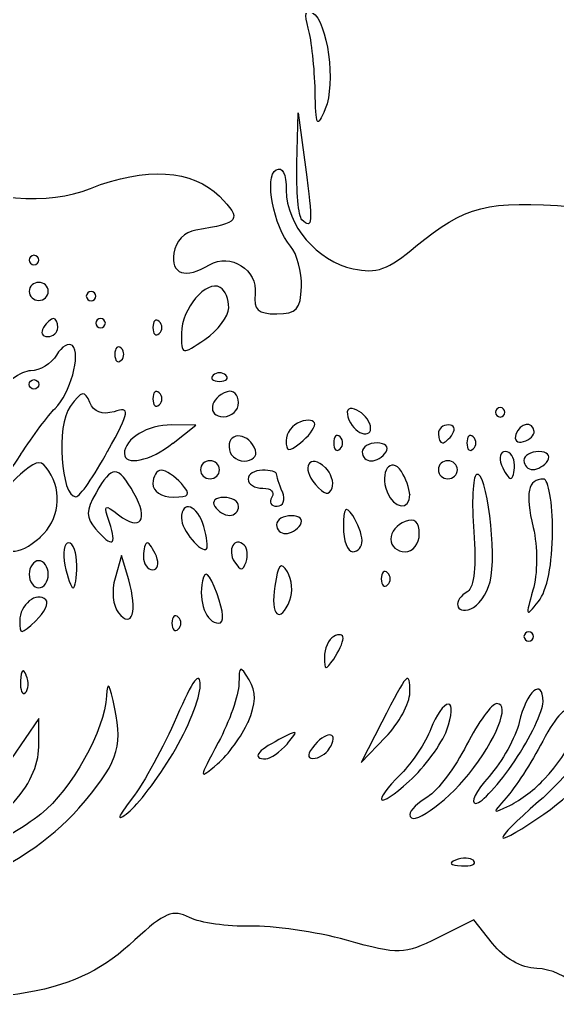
# Model space of a CAD drawing. Extents: x 2.4 to 13.2, y 1.8 to 13.4.
# Drawn here: x 8.31 to 9.453, y 5.912 to 8.006 of the extents above; entities that cross this region are included whole.
import ezdxf

# ---------------------------------------------------------------- set-up
doc = ezdxf.new("R2010")
doc.units = 0
doc.layers.add('Layer_1', color=7, linetype='CONTINUOUS')

msp = doc.modelspace()

# ---------------------------------------------------------------- linework, layer by layer
at = {"layer": 'Layer_1', "color": 7}
for points in [[(8.937866, 7.85511)], [(8.350556, 7.49523)], [(8.370776, 7.42863)], [(8.471868, 7.41853)], [(8.390992, 7.35183)], [(8.492088, 7.36123)], [(8.606661, 7.36443)], [(8.525789, 7.30763)], [(8.748231, 7.25033)], [(8.330353, 7.23111)], [(8.606672, 7.21312)], [(8.775136, 7.19262)], [(9.341292, 7.17172)], [(8.936918, 7.14674)], [(8.990833, 7.11934)], [(9.230089, 7.12594)], [(9.273898, 7.11934)], [(9.088559, 7.08744)], [(9.361515, 7.05974)], [(9.432281, 7.06924)], [(8.734732, 7.04964)], [(9.240202, 7.04964)], [(8.653858, 7.0202)], [(8.775172, 6.9719)], [(8.906594, 6.933)], [(8.701239, 6.9291)], [(9.159331, 6.9132)], [(9.442321, 6.91856)], [(8.787411, 6.88948)], [(9.037707, 6.8994)], [(8.431448, 6.84665)], [(8.600511, 6.86585)], [(8.370791, 6.82755)], [(8.541758, 6.8157)], [(9.309739, 6.81162)], [(8.365889, 6.7734)], [(8.647115, 6.7366)], [(9.401949, 6.6953)], [(9.139107, 6.57569)], [(8.635361, 6.44624)], [(9.361945, 6.43103)], [(9.424869, 6.39226)], [(9.408913, 6.308)]]:
    msp.add_lwpolyline(points, close=True, dxfattribs=at)
for points in [[(8.899074, 7.70046), (8.901604, 7.80758), (8.917178, 7.69247)], [(8.909788, 7.58064), (8.909906, 7.58064)], [(8.754307, 7.39363), (8.754301, 7.39373)], [(8.636447, 7.10644), (8.68418, 7.14424), (8.632621, 7.14494)], [(9.053621, 7.14874), (9.053595, 7.14814)], [(9.403475, 7.13114), (9.403465, 7.13094)], [(8.636445, 7.10664), (8.636447, 7.10644)], [(8.312783, 7.08236), (8.312788, 7.08248)], [(8.49691, 7.08893), (8.496904, 7.0881)], [(8.810972, 7.09084), (8.810971, 7.09144)], [(8.959767, 7.0544), (8.959756, 7.0541)], [(8.868351, 7.0027), (8.86832, 7.0023)], [(9.138793, 6.9969), (9.138803, 6.9963)], [(8.50065, 6.93769), (8.500662, 6.9375)], [(8.354029, 6.90652), (8.354038, 6.9072)], [(8.541722, 6.8157), (8.526741, 6.8676), (8.512656, 6.8197)], [(9.091931, 6.83045), (9.091931, 6.83065)], [(8.729396, 6.7861), (8.729397, 6.786)], [(8.884249, 6.7726), (8.884242, 6.7727)], [(8.997264, 6.6915), (8.997264, 6.6917)], [(8.32391, 6.6129), (8.323946, 6.6136)], [(8.350567, 6.46074), (8.350567, 6.52134), (8.292491, 6.43614)], [(8.7954, 6.51433), (8.79537, 6.5134)], [(9.079939, 6.51379), (9.036019, 6.42749), (9.087562, 6.48139)], [(9.217827, 6.49696), (9.217936, 6.4971)], [(8.878843, 6.46737), (8.878842, 6.46837)], [(8.968066, 6.45667), (8.968079, 6.45747)], [(9.264474, 6.40301), (9.264477, 6.4032)], [(9.27517, 6.2182), (9.275159, 6.2193)], [(9.314848, 6.0429), (9.275226, 6.0932), (9.198819, 6.0554)]]:
    msp.add_lwpolyline(points, dxfattribs=at)
for points in [[(8.923306, 7.98751), (8.914716, 8.01801), (8.917646, 8.02941), (8.931926, 8.02101)], [(8.931926, 8.02101), (8.964432, 8.00191), (8.982098, 7.8702), (8.95938, 7.81621)], [(8.937872, 7.85504), (8.936924, 7.90254), (8.930452, 7.96217), (8.923306, 7.98751)], [(8.95938, 7.81621), (8.941657, 7.77411), (8.939255, 7.77841), (8.937866, 7.85511)], [(8.4603, 7.64731), (8.57688, 7.69361), (8.678323, 7.68741), (8.734529, 7.63061)], [(8.885792, 7.52461), (8.849558, 7.56631), (8.829627, 7.67198), (8.855147, 7.68694)], [(8.855147, 7.68694), (8.868351, 7.69394), (8.876534, 7.67894), (8.876534, 7.64344)], [(8.909906, 7.58064), (8.902486, 7.58764), (8.897617, 7.64154), (8.899074, 7.70046)], [(8.917178, 7.69247), (8.933353, 7.57312), (8.932401, 7.55911), (8.909788, 7.58064)], [(8.088949, 7.67941), (8.251328, 7.62081), (8.368198, 7.61081), (8.4603, 7.64731)], [(8.876534, 7.64344), (8.876534, 7.56984), (8.942557, 7.49242), (9.018755, 7.47655)], [(8.734529, 7.63061), (8.783539, 7.58111), (8.778032, 7.57321), (8.684477, 7.55901)], [(9.152179, 7.52435), (9.255407, 7.61035), (9.304698, 7.62275), (9.484997, 7.60845)], [(8.684477, 7.55901), (8.660592, 7.55501), (8.641394, 7.53531), (8.637582, 7.51001)], [(8.908822, 7.43831), (8.90977, 7.46991), (8.899532, 7.50881), (8.885792, 7.52461)], [(9.018755, 7.47655), (9.068797, 7.46565), (9.092509, 7.47455), (9.152179, 7.52435)], [(8.340446, 7.50533), (8.334886, 7.50533), (8.330336, 7.50033), (8.330336, 7.49523)], [(8.350556, 7.49523), (8.350556, 7.50023), (8.346006, 7.50533), (8.340446, 7.50533)], [(8.637582, 7.51001), (8.630752, 7.46461), (8.662319, 7.45431), (8.713717, 7.48521)], [(8.713717, 7.48521), (8.757347, 7.51141), (8.816103, 7.47431), (8.810513, 7.42341)], [(8.330336, 7.49523), (8.330336, 7.49023), (8.334886, 7.48513), (8.340446, 7.48513)], [(8.340446, 7.48513), (8.346006, 7.48513), (8.350556, 7.49013), (8.350556, 7.49523)], [(8.736357, 7.43703), (8.70685, 7.45433), (8.65385, 7.39183), (8.65385, 7.33983)], [(8.350556, 7.44773), (8.339436, 7.44773), (8.330336, 7.43973), (8.330336, 7.42863)], [(8.370776, 7.42863), (8.370776, 7.43953), (8.361676, 7.44773), (8.350556, 7.44773)], [(8.754301, 7.39373), (8.754585, 7.41153), (8.746561, 7.43113), (8.736357, 7.43703)], [(8.856338, 7.38081), (8.898593, 7.38081), (8.907205, 7.39091), (8.908822, 7.43831)], [(8.330336, 7.42863), (8.330336, 7.41773), (8.339436, 7.40953), (8.350556, 7.40953)], [(8.350556, 7.40953), (8.361676, 7.40953), (8.370776, 7.41753), (8.370776, 7.42863)], [(8.461758, 7.42863), (8.456198, 7.42863), (8.451648, 7.42363), (8.451648, 7.41853)], [(8.451648, 7.41853), (8.451648, 7.41353), (8.456198, 7.40843), (8.461758, 7.40843)], [(8.471868, 7.41853), (8.471868, 7.42353), (8.467318, 7.42863), (8.461758, 7.42863)], [(8.461758, 7.40843), (8.467318, 7.40843), (8.471868, 7.41343), (8.471868, 7.41853)], [(8.810513, 7.42341), (8.806753, 7.38951), (8.816173, 7.38081), (8.856338, 7.38081)], [(8.703762, 7.32673), (8.731217, 7.34553), (8.753959, 7.37573), (8.754307, 7.39363)], [(8.382082, 7.37093), (8.377182, 7.37093), (8.367549, 7.36293), (8.360663, 7.35183)], [(8.390992, 7.35183), (8.390992, 7.36273), (8.386982, 7.37093), (8.382082, 7.37093)], [(8.481978, 7.37133), (8.476418, 7.37133), (8.471868, 7.36633), (8.471868, 7.36123)], [(8.492088, 7.36123), (8.492088, 7.36623), (8.487538, 7.37133), (8.481978, 7.37133)], [(8.606661, 7.36453), (8.599241, 7.37153), (8.593169, 7.36553), (8.593169, 7.35183)], [(8.360663, 7.35183), (8.353803, 7.34093), (8.357823, 7.33273), (8.369573, 7.33273)], [(8.369573, 7.33273), (8.38135, 7.33273), (8.390992, 7.34073), (8.390992, 7.35183)], [(8.471868, 7.36123), (8.471868, 7.35623), (8.476418, 7.35113), (8.481978, 7.35113)], [(8.481978, 7.35113), (8.487538, 7.35113), (8.492088, 7.35613), (8.492088, 7.36123)], [(8.593169, 7.35183), (8.593169, 7.33773), (8.599239, 7.33203), (8.606661, 7.33893)], [(8.606661, 7.33893), (8.614081, 7.34593), (8.614081, 7.35743), (8.606661, 7.36443)], [(8.65385, 7.33983), (8.65385, 7.29283), (8.654166, 7.29273), (8.703762, 7.32673)], [(8.385173, 7.17968), (8.417667, 7.21128), (8.441028, 7.29552), (8.422251, 7.31332)], [(8.422251, 7.31332), (8.414511, 7.32032), (8.399345, 7.31232), (8.388491, 7.29322)], [(8.525789, 7.30773), (8.518369, 7.31473), (8.512297, 7.30873), (8.512297, 7.29483)], [(8.525789, 7.28213), (8.533209, 7.28913), (8.533209, 7.30063), (8.525789, 7.30763)], [(8.388491, 7.29322), (8.377659, 7.27482), (8.352754, 7.25982), (8.333157, 7.25982)], [(8.512297, 7.29483), (8.512297, 7.28073), (8.518367, 7.27503), (8.525789, 7.28213)], [(8.333157, 7.25982), (8.31357, 7.25982), (8.277132, 7.23372), (8.252204, 7.20172)], [(8.721247, 7.25033), (8.713827, 7.24333), (8.719977, 7.23743), (8.734739, 7.23743)], [(8.748194, 7.25033), (8.740774, 7.25733), (8.728637, 7.25733), (8.721247, 7.25033)], [(8.734739, 7.23743), (8.749561, 7.23743), (8.755622, 7.24343), (8.748231, 7.25033)], [(8.330353, 7.23111), (8.330353, 7.23611), (8.334903, 7.24121), (8.340463, 7.24121)], [(8.340463, 7.22101), (8.334903, 7.22101), (8.330353, 7.22601), (8.330353, 7.23111)], [(8.340463, 7.24121), (8.346023, 7.24121), (8.350573, 7.23621), (8.350573, 7.23111)], [(8.350573, 7.23111), (8.350573, 7.22611), (8.346023, 7.22101), (8.340463, 7.22101)], [(8.459167, 7.1922), (8.448303, 7.219), (8.442738, 7.2178), (8.417175, 7.1842)], [(8.606672, 7.21322), (8.599252, 7.22022), (8.59318, 7.21422), (8.59318, 7.20052)], [(8.606672, 7.18762), (8.614092, 7.19462), (8.614092, 7.20612), (8.606672, 7.21312)], [(8.75115, 7.21542), (8.713662, 7.20322), (8.707442, 7.16222), (8.74312, 7.16222)], [(8.775161, 7.19262), (8.775161, 7.20932), (8.764361, 7.21962), (8.75115, 7.21542)], [(8.417175, 7.1842), (8.387448, 7.1439), (8.397241, 6.99223), (8.429593, 6.99223)], [(8.510555, 7.173), (8.485122, 7.166), (8.467358, 7.172), (8.459167, 7.1922)], [(8.496904, 7.0881), (8.544871, 7.1765), (8.546052, 7.1838), (8.510555, 7.173)], [(8.59318, 7.20052), (8.59318, 7.18642), (8.59925, 7.18062), (8.606672, 7.18762)], [(8.74312, 7.16222), (8.760716, 7.16222), (8.775136, 7.17592), (8.775136, 7.19262)], [(9.021569, 7.17854), (9.006779, 7.18354), (9.002265, 7.17454), (9.009856, 7.15574)], [(9.331193, 7.18182), (9.325663, 7.18182), (9.321093, 7.17682), (9.321093, 7.17172)], [(9.341292, 7.17172), (9.341292, 7.17672), (9.336722, 7.18182), (9.331193, 7.18182)], [(8.312788, 7.08248), (8.338282, 7.12208), (8.37087, 7.16568), (8.385173, 7.17968)], [(9.053595, 7.14814), (9.049205, 7.16074), (9.034766, 7.17424), (9.021569, 7.17854)], [(9.321093, 7.17172), (9.321093, 7.16672), (9.325663, 7.16162), (9.331193, 7.16162)], [(9.331193, 7.16162), (9.336723, 7.16162), (9.341292, 7.16662), (9.341292, 7.17172)], [(8.632621, 7.14494), (8.582484, 7.14562), (8.532538, 7.11524), (8.532538, 7.08424)], [(8.906589, 7.15174), (8.889909, 7.14574), (8.87626, 7.12764), (8.87626, 7.11164)], [(8.936918, 7.14674), (8.936918, 7.15474), (8.923266, 7.15764), (8.906589, 7.15174)], [(8.906589, 7.10664), (8.923269, 7.11984), (8.936918, 7.13784), (8.936918, 7.14674)], [(9.009856, 7.15574), (9.023941, 7.12094), (9.065753, 7.11364), (9.053621, 7.14874)], [(9.221159, 7.14504), (9.20938, 7.14504), (9.199737, 7.13704), (9.199737, 7.12594)], [(9.230089, 7.12594), (9.236999, 7.13684), (9.232959, 7.14504), (9.221159, 7.14504)], [(9.403465, 7.13094), (9.400915, 7.15394), (9.37323, 7.14944), (9.364545, 7.12494)], [(8.810971, 7.09144), (8.798457, 7.12694), (8.754948, 7.13294), (8.754948, 7.09844)], [(8.990833, 7.11944), (8.983413, 7.12644), (8.977341, 7.12044), (8.977341, 7.10654)], [(8.990833, 7.09384), (8.998253, 7.10084), (8.998253, 7.11234), (8.990833, 7.11934)], [(9.199737, 7.12594), (9.199737, 7.11504), (9.203777, 7.10684), (9.208667, 7.10684)], [(9.208667, 7.10684), (9.213557, 7.10684), (9.2232, 7.11484), (9.230089, 7.12594)], [(9.273898, 7.11944), (9.266458, 7.12644), (9.260407, 7.12044), (9.260407, 7.10654)], [(9.273898, 7.09384), (9.281338, 7.10084), (9.281338, 7.11234), (9.273898, 7.11934)], [(9.364545, 7.12494), (9.360085, 7.11214), (9.367415, 7.10554), (9.380725, 7.10954)], [(9.380725, 7.10954), (9.394056, 7.11354), (9.404294, 7.12344), (9.403475, 7.13114)], [(8.532538, 7.08424), (8.532538, 7.05644), (8.587941, 7.06824), (8.636445, 7.10664)], [(8.754948, 7.09844), (8.754948, 7.08174), (8.769353, 7.06804), (8.786961, 7.06804)], [(8.87626, 7.11164), (8.87626, 7.08794), (8.88192, 7.08694), (8.906589, 7.10664)], [(8.977341, 7.10654), (8.977341, 7.09244), (8.983411, 7.08674), (8.990833, 7.09384)], [(9.069541, 7.10654), (9.052198, 7.10654), (9.038012, 7.09854), (9.038012, 7.08744)], [(9.088559, 7.08744), (9.095419, 7.09834), (9.086979, 7.10654), (9.069541, 7.10654)], [(9.260407, 7.10654), (9.260407, 7.09244), (9.266467, 7.08674), (9.273898, 7.09384)], [(8.261998, 7.01046), (8.264528, 7.01046), (8.287271, 7.04286), (8.312783, 7.08236)], [(8.429593, 6.99223), (8.437713, 6.99223), (8.468022, 7.03563), (8.49691, 7.08893)], [(8.786961, 7.06804), (8.804557, 7.06804), (8.815362, 7.07814), (8.810972, 7.09084)], [(8.959756, 7.0541), (8.926094, 7.0861), (8.907028, 7.05438), (8.938369, 7.0185)], [(9.038012, 7.08744), (9.038012, 7.07654), (9.046572, 7.06834), (9.05703, 7.06834)], [(9.05703, 7.06834), (9.067491, 7.06834), (9.081671, 7.07634), (9.088559, 7.08744)], [(9.121112, 7.0463), (9.098651, 7.0799), (9.073821, 7.0443), (9.090656, 7.0029)], [(9.341933, 7.08854), (9.331164, 7.08854), (9.327592, 7.07554), (9.333963, 7.05974)], [(9.361515, 7.05974), (9.361515, 7.07564), (9.352695, 7.08854), (9.341933, 7.08854)], [(9.413263, 7.08834), (9.395913, 7.08834), (9.381731, 7.08034), (9.381731, 7.06924)], [(9.432282, 7.06924), (9.439192, 7.08014), (9.430692, 7.08834), (9.413263, 7.08834)], [(8.372015, 7.04684), (8.356504, 7.07014), (8.348511, 7.07034), (8.320674, 7.04784)], [(8.552739, 7.0001), (8.518931, 7.06), (8.505758, 7.0601), (8.472248, 7.00079)], [(8.714512, 7.06874), (8.703392, 7.06874), (8.694292, 7.06074), (8.694292, 7.04964)], [(8.734732, 7.04964), (8.734732, 7.06054), (8.725632, 7.06874), (8.714512, 7.06874)], [(9.219982, 7.06874), (9.208862, 7.06874), (9.199762, 7.06074), (9.199762, 7.04964)], [(9.240202, 7.04964), (9.240202, 7.06054), (9.231062, 7.06874), (9.219982, 7.06874)], [(9.333963, 7.05974), (9.340343, 7.04384), (9.349186, 7.03114), (9.353545, 7.03114)], [(9.353545, 7.03114), (9.357905, 7.03114), (9.361515, 7.04414), (9.361515, 7.05974)], [(9.381731, 7.06924), (9.381731, 7.05834), (9.390231, 7.05014), (9.40075, 7.05014)], [(9.40075, 7.05014), (9.411168, 7.05014), (9.425393, 7.05814), (9.432281, 7.06924)], [(8.320674, 7.04784), (8.270151, 7.00804), (8.245898, 6.95414), (8.259824, 6.91252)], [(8.354038, 6.9072), (8.393803, 6.9413), (8.40167, 7.0025), (8.372015, 7.04684)], [(8.610946, 7.0489), (8.601186, 7.0489), (8.593191, 7.0359), (8.593191, 7.0202)], [(8.653858, 7.0202), (8.640014, 7.0361), (8.620704, 7.0489), (8.610946, 7.0489)], [(8.694292, 7.04964), (8.694292, 7.03874), (8.703392, 7.03054), (8.714512, 7.03054)], [(8.714512, 7.03054), (8.725632, 7.03054), (8.734732, 7.03854), (8.734732, 7.04964)], [(8.825733, 7.0487), (8.809053, 7.0487), (8.795404, 7.0407), (8.795404, 7.0296)], [(8.856062, 7.0407), (8.856062, 7.0457), (8.84241, 7.0487), (8.825733, 7.0487)], [(8.86832, 7.0023), (8.86156, 7.019), (8.856062, 7.0363), (8.856062, 7.0407)], [(8.973851, 7.0105), (8.978271, 7.0231), (8.971961, 7.0429), (8.959767, 7.0544)], [(9.138803, 6.9963), (9.13861, 7.0095), (9.130683, 7.032), (9.121112, 7.0463)], [(9.199762, 7.04964), (9.199762, 7.03874), (9.208902, 7.03054), (9.219982, 7.03054)], [(9.219982, 7.03054), (9.231102, 7.03054), (9.240202, 7.03854), (9.240202, 7.04964)], [(9.280891, 7.03974), (9.272701, 7.03474), (9.270154, 6.98014), (9.275151, 6.91764)], [(9.309733, 6.8116), (9.324893, 6.8688), (9.301763, 7.05197), (9.280891, 7.03974)], [(8.593191, 7.0202), (8.593191, 7.0036), (8.611421, 6.9916), (8.636103, 6.9916)], [(8.636103, 6.9916), (8.671957, 6.9916), (8.674876, 6.9966), (8.653858, 7.0202)], [(8.795404, 7.0296), (8.795404, 7.0187), (8.809585, 7.0105), (8.826933, 7.0105)], [(8.938369, 7.0185), (8.957324, 6.9968), (8.968288, 6.9943), (8.973851, 7.0105)], [(9.423371, 7.02995), (9.389958, 7.02995), (9.38377, 7.00085), (9.401386, 6.92683)], [(9.44239, 6.9186), (9.44239, 6.9798), (9.43389, 7.02995), (9.423371, 7.02995)], [(8.472248, 7.00079), (8.450606, 6.96239), (8.450418, 6.94779), (8.4713, 6.92409)], [(8.519998, 6.954), (8.566954, 6.9171), (8.585146, 6.9431), (8.552739, 7.0001)], [(8.826933, 7.0105), (8.844279, 7.0105), (8.85284, 7.0025), (8.845951, 6.9914)], [(8.857039, 6.9723), (8.870243, 6.9723), (8.875204, 6.9856), (8.868351, 7.0027)], [(9.090656, 7.0029), (9.105285, 6.9667), (9.139239, 6.9621), (9.138793, 6.9969)], [(8.500662, 6.9375), (8.487811, 6.976), (8.48983, 6.9777), (8.519998, 6.954)], [(8.701246, 6.9291), (8.688667, 6.9748), (8.653857, 6.9874), (8.653857, 6.9465)], [(8.743643, 6.991), (8.7263, 6.991), (8.717736, 6.983), (8.724625, 6.9719)], [(8.775172, 6.9719), (8.775172, 6.9828), (8.760991, 6.991), (8.743643, 6.991)], [(8.845951, 6.9914), (8.839091, 6.9805), (8.844061, 6.9723), (8.857039, 6.9723)], [(9.017803, 6.9522), (9.002549, 6.9746), (8.998152, 6.9693), (8.997899, 6.9282)], [(8.724625, 6.9719), (8.731485, 6.961), (8.745697, 6.9528), (8.756154, 6.9528)], [(8.756154, 6.9528), (8.766615, 6.9528), (8.775172, 6.9608), (8.775172, 6.9719)], [(8.887576, 6.9521), (8.87023, 6.9521), (8.856047, 6.9441), (8.856047, 6.933)], [(8.906594, 6.933), (8.913454, 6.9439), (8.905014, 6.9521), (8.887576, 6.9521)], [(9.037707, 6.8994), (9.037517, 6.9126), (9.028577, 6.9364), (9.017803, 6.9522)], [(8.4713, 6.92409), (8.507414, 6.88279), (8.517447, 6.88739), (8.50065, 6.93769)], [(8.653857, 6.9465), (8.653857, 6.9222), (8.696102, 6.8709), (8.707309, 6.8815)], [(8.856047, 6.933), (8.856047, 6.9221), (8.864607, 6.9139), (8.875065, 6.9139)], [(8.875065, 6.9139), (8.885526, 6.9139), (8.899708, 6.9219), (8.906594, 6.933)], [(9.129002, 6.9399), (9.112322, 6.9339), (9.098673, 6.9168), (9.098673, 6.9021)], [(9.159331, 6.9132), (9.159331, 6.9389), (9.149631, 6.9474), (9.129002, 6.9399)], [(8.259824, 6.91252), (8.275206, 6.86652), (8.305152, 6.86472), (8.354029, 6.90652)], [(8.707309, 6.8815), (8.710469, 6.8855), (8.707593, 6.9058), (8.701239, 6.9291)], [(8.997899, 6.9282), (8.997709, 6.8991), (9.006679, 6.8754), (9.017803, 6.8754)], [(9.129002, 6.8754), (9.145682, 6.8754), (9.159331, 6.8923), (9.159331, 6.9132)], [(9.275151, 6.91764), (9.280781, 6.84744), (9.275784, 6.79926), (9.262234, 6.79132)], [(9.401386, 6.92683), (9.410956, 6.88653), (9.410746, 6.82773), (9.400753, 6.79363)], [(9.41266, 6.76993), (9.430828, 6.79273), (9.442321, 6.85033), (9.442321, 6.91856)], [(8.414041, 6.89455), (8.404471, 6.89455), (8.400966, 6.87295), (8.406301, 6.84665)], [(8.431448, 6.84665), (8.431448, 6.87305), (8.423608, 6.89455), (8.414041, 6.89455)], [(8.580924, 6.89445), (8.576564, 6.89445), (8.572964, 6.88155), (8.572964, 6.86585)], [(8.60051, 6.86585), (8.59413, 6.88175), (8.585287, 6.89445), (8.580924, 6.89445)], [(8.787383, 6.88945), (8.766815, 6.90885), (8.749873, 6.87935), (8.766752, 6.85375)], [(8.791111, 6.85368), (8.795791, 6.86698), (8.793951, 6.88318), (8.787411, 6.88948)], [(9.017803, 6.8754), (9.028923, 6.8754), (9.037897, 6.8863), (9.037707, 6.8994)], [(9.098673, 6.9021), (9.098673, 6.8874), (9.112325, 6.8754), (9.129002, 6.8754)], [(8.350571, 6.85645), (8.339451, 6.85645), (8.330351, 6.84345), (8.330351, 6.82755)], [(8.370791, 6.82755), (8.370791, 6.84345), (8.361691, 6.85645), (8.350571, 6.85645)], [(8.406301, 6.84665), (8.411601, 6.82025), (8.41944, 6.79875), (8.423708, 6.79875)], [(8.423708, 6.79875), (8.427968, 6.79875), (8.431448, 6.82035), (8.431448, 6.84665)], [(8.572964, 6.86585), (8.572964, 6.84995), (8.581774, 6.83705), (8.592551, 6.83705)], [(8.592551, 6.83705), (8.603319, 6.83705), (8.606892, 6.85005), (8.600511, 6.86585)], [(8.766752, 6.85375), (8.77949, 6.83435), (8.784254, 6.83435), (8.791111, 6.85368)], [(8.879002, 6.8328), (8.86551, 6.8557), (8.859289, 6.8485), (8.852148, 6.8024)], [(8.330351, 6.82755), (8.330351, 6.81165), (8.339451, 6.79885), (8.350571, 6.79885)], [(8.350571, 6.79885), (8.361691, 6.79885), (8.370791, 6.81185), (8.370791, 6.82755)], [(8.729397, 6.786), (8.712178, 6.8318), (8.703964, 6.8391), (8.698405, 6.8136)], [(8.884242, 6.7727), (8.891002, 6.7894), (8.888662, 6.8165), (8.879002, 6.8328)], [(9.091931, 6.83065), (9.084511, 6.83765), (9.078439, 6.83165), (9.078439, 6.81785)], [(9.091931, 6.80495), (9.099351, 6.81195), (9.099351, 6.82345), (9.091931, 6.83045)], [(8.512656, 6.8197), (8.504886, 6.7933), (8.508136, 6.7601), (8.519896, 6.7456)], [(8.519896, 6.7456), (8.549087, 6.7099), (8.56115, 6.7496), (8.541758, 6.8157)], [(8.698405, 6.8136), (8.688955, 6.7703), (8.706895, 6.7237), (8.733036, 6.7237)], [(9.078439, 6.81785), (9.078439, 6.80375), (9.084509, 6.79805), (9.091931, 6.80495)], [(9.268714, 6.75392), (9.284384, 6.75992), (9.30285, 6.78562), (9.309739, 6.81162)], [(8.365879, 6.7734), (8.345975, 6.7922), (8.310134, 6.7633), (8.310134, 6.7283)], [(8.733036, 6.7237), (8.745198, 6.7237), (8.743803, 6.7477), (8.729396, 6.7861)], [(8.852148, 6.8024), (8.842418, 6.7394), (8.863076, 6.7203), (8.884249, 6.7726)], [(9.262234, 6.79132), (9.22999, 6.77252), (9.235284, 6.74172), (9.268714, 6.75392)], [(9.400753, 6.79363), (9.384392, 6.73733), (9.385306, 6.73553), (9.41266, 6.76993)], [(8.34431, 6.729), (8.363107, 6.7468), (8.372805, 6.7668), (8.365889, 6.7734)], [(8.647115, 6.7367), (8.639695, 6.7437), (8.633623, 6.7377), (8.633623, 6.7238)], [(8.310134, 6.7283), (8.310134, 6.699), (8.312974, 6.699), (8.34431, 6.729)], [(8.633623, 6.7238), (8.633623, 6.7097), (8.639693, 6.704), (8.647115, 6.7111)], [(8.647115, 6.7111), (8.654535, 6.7181), (8.654535, 6.7296), (8.647115, 6.7366)], [(8.997264, 6.6917), (8.997457, 6.6997), (8.988484, 6.7018), (8.977362, 6.6957)], [(9.391849, 6.7054), (9.386319, 6.7054), (9.38175, 6.7004), (9.38175, 6.6953)], [(9.401949, 6.6953), (9.401949, 6.7003), (9.397379, 6.7054), (9.391849, 6.7054)], [(8.977362, 6.6957), (8.966242, 6.6897), (8.957268, 6.6693), (8.957458, 6.6513)], [(8.977362, 6.6473), (8.988129, 6.6632), (8.997107, 6.683), (8.997264, 6.6915)], [(9.38175, 6.6953), (9.38175, 6.6903), (9.38632, 6.6852), (9.391849, 6.6852)], [(9.391849, 6.6852), (9.397379, 6.6852), (9.401949, 6.6902), (9.401949, 6.6953)], [(8.957458, 6.6513), (8.957742, 6.6234), (8.960298, 6.6228), (8.977362, 6.6473)], [(8.323946, 6.6136), (8.317506, 6.6289), (8.312697, 6.6245), (8.31172, 6.6014)], [(8.693617, 6.59109), (8.693424, 6.62449), (8.678235, 6.60429), (8.643631, 6.52439)], [(8.7979, 6.6031), (8.778282, 6.6351), (8.776418, 6.6343), (8.775849, 6.5951)], [(9.139108, 6.57559), (9.139108, 6.62579), (9.134498, 6.62099), (9.079939, 6.51379)], [(8.31172, 6.6014), (8.310772, 6.5811), (8.31561, 6.5698), (8.32233, 6.5762)], [(8.32233, 6.5762), (8.32906, 6.5822), (8.32975, 6.5991), (8.32391, 6.6129)], [(8.512443, 6.54163), (8.501451, 6.59533), (8.496047, 6.60363), (8.494434, 6.56923)], [(8.79537, 6.5134), (8.812494, 6.5526), (8.813187, 6.5781), (8.7979, 6.6031)], [(9.422159, 6.55679), (9.422159, 6.60999), (9.386843, 6.57929), (9.37146, 6.51289)], [(8.63535, 6.4463), (8.667559, 6.4996), (8.693777, 6.56468), (8.693617, 6.59109)], [(8.775849, 6.5951), (8.775564, 6.5709), (8.75582, 6.5148), (8.732122, 6.47043)], [(9.087562, 6.48139), (9.115901, 6.51109), (9.139108, 6.55339), (9.139107, 6.57569)], [(8.494434, 6.56923), (8.490994, 6.49693), (8.420874, 6.37057), (8.354937, 6.31795)], [(9.361956, 6.431), (9.395071, 6.4805), (9.422159, 6.53715), (9.422159, 6.55679)], [(8.43567, 6.33067), (8.516544, 6.42287), (8.529462, 6.45846), (8.512443, 6.54163)], [(9.220806, 6.5519), (9.211346, 6.5519), (9.194615, 6.5282), (9.183612, 6.4992)], [(9.217936, 6.4971), (9.229024, 6.5273), (9.230353, 6.5519), (9.220806, 6.5519)], [(9.324234, 6.55276), (9.313369, 6.55276), (9.284336, 6.51326), (9.259746, 6.46516)], [(9.264477, 6.4032), (9.322767, 6.4758), (9.353522, 6.55276), (9.324234, 6.55276)], [(9.486341, 6.53746), (9.472531, 6.55056), (9.451418, 6.52946), (9.42145, 6.47306)], [(9.424851, 6.3923), (9.482492, 6.4549), (9.508549, 6.51639), (9.486341, 6.53746)], [(8.643631, 6.52439), (8.616303, 6.46129), (8.57383, 6.38363), (8.549261, 6.35177)], [(8.730232, 6.42463), (8.752916, 6.44383), (8.782255, 6.48413), (8.7954, 6.51433)], [(9.37146, 6.51289), (9.36412, 6.48109), (9.335293, 6.42939), (9.307451, 6.39803)], [(8.878842, 6.46837), (8.90402, 6.49737), (8.902346, 6.49817), (8.861087, 6.47637)], [(8.968079, 6.45747), (8.989847, 6.49087), (8.964919, 6.49787), (8.937308, 6.46547)], [(9.183612, 6.4992), (9.17262, 6.4701), (9.144424, 6.4274), (9.120977, 6.404)], [(9.138005, 6.3879), (9.170821, 6.4178), (9.206742, 6.4668), (9.217827, 6.49696)], [(8.732122, 6.47043), (8.689776, 6.39113), (8.689744, 6.39033), (8.730232, 6.42463)], [(8.861087, 6.47637), (8.81404, 6.45247), (8.802455, 6.43557), (8.83335, 6.43557)], [(9.42145, 6.47306), (9.397031, 6.42686), (9.362161, 6.37293), (9.343993, 6.35286)], [(9.408934, 6.3079), (9.49025, 6.3624), (9.536662, 6.41478), (9.561377, 6.47979)], [(8.291301, 6.3361), (8.330106, 6.378), (8.350567, 6.421), (8.350567, 6.46074)], [(8.83335, 6.43557), (8.84311, 6.43557), (8.863585, 6.44997), (8.878843, 6.46737)], [(8.937308, 6.46547), (8.921349, 6.44737), (8.919838, 6.43617), (8.933238, 6.43617)], [(8.933238, 6.43617), (8.945047, 6.43617), (8.960754, 6.44627), (8.968066, 6.45667)], [(9.259746, 6.46516), (9.235167, 6.41696), (9.197953, 6.36736), (9.177069, 6.35501)], [(9.515304, 6.46789), (9.508924, 6.44379), (9.462819, 6.38819), (9.412843, 6.3446)], [(8.540701, 6.32157), (8.560574, 6.33687), (8.603154, 6.39297), (8.635361, 6.44624)], [(9.279268, 6.34093), (9.291621, 6.34093), (9.32883, 6.38153), (9.361945, 6.43103)], [(9.120977, 6.404), (9.056064, 6.3395), (9.070135, 6.3261), (9.138005, 6.3879)], [(9.139098, 6.31721), (9.139098, 6.28871), (9.213551, 6.33971), (9.264474, 6.40301)], [(9.307451, 6.39803), (9.279587, 6.36663), (9.266926, 6.34093), (9.279268, 6.34093)], [(9.351643, 6.33666), (9.374011, 6.34756), (9.406956, 6.37266), (9.424869, 6.39226)], [(8.549261, 6.35177), (8.516834, 6.30977), (8.514484, 6.30147), (8.540701, 6.32157)], [(9.177069, 6.35501), (9.156185, 6.34271), (9.139098, 6.32571), (9.139098, 6.31721)], [(9.412843, 6.3446), (9.312518, 6.2568), (9.310956, 6.24221), (9.408913, 6.308)], [(9.343993, 6.35286), (9.312812, 6.31846), (9.313216, 6.31766), (9.351643, 6.33666)], [(8.198925, 6.17274), (8.283704, 6.20114), (8.376326, 6.26294), (8.43567, 6.33067)], [(8.354937, 6.31795), (8.323236, 6.29265), (8.245623, 6.24625), (8.182454, 6.21507)], [(9.236409, 6.2203), (9.220271, 6.2143), (9.225066, 6.2094), (9.248635, 6.2081)], [(9.275159, 6.2193), (9.268459, 6.2253), (9.250995, 6.2263), (9.236409, 6.2203)], [(9.248635, 6.2081), (9.269961, 6.2071), (9.281889, 6.2121), (9.27517, 6.2182)], [(8.670891, 6.0983), (8.635084, 6.1164), (8.618391, 6.1092), (8.554868, 6.0508)], [(8.799505, 6.08), (8.751772, 6.079), (8.693895, 6.087), (8.670891, 6.0983)], [(9.004351, 6.0504), (8.939418, 6.0683), (8.847238, 6.0816), (8.799505, 6.08)], [(9.198819, 6.0554), (9.125088, 6.019), (9.118283, 6.0188), (9.004351, 6.0504)], [(8.554868, 6.0508), (8.427591, 5.93291), (8.308602, 5.91198), (7.845019, 5.92598)], [(9.408773, 5.9903), (9.375594, 5.9913), (9.339066, 6.0122), (9.314848, 6.0429)], [(9.488346, 5.9553), (9.474441, 5.9733), (9.438636, 5.9891), (9.408773, 5.9903)]]:
    msp.add_open_spline(points, degree=3, dxfattribs=at)

doc.saveas('drawing.dxf')
